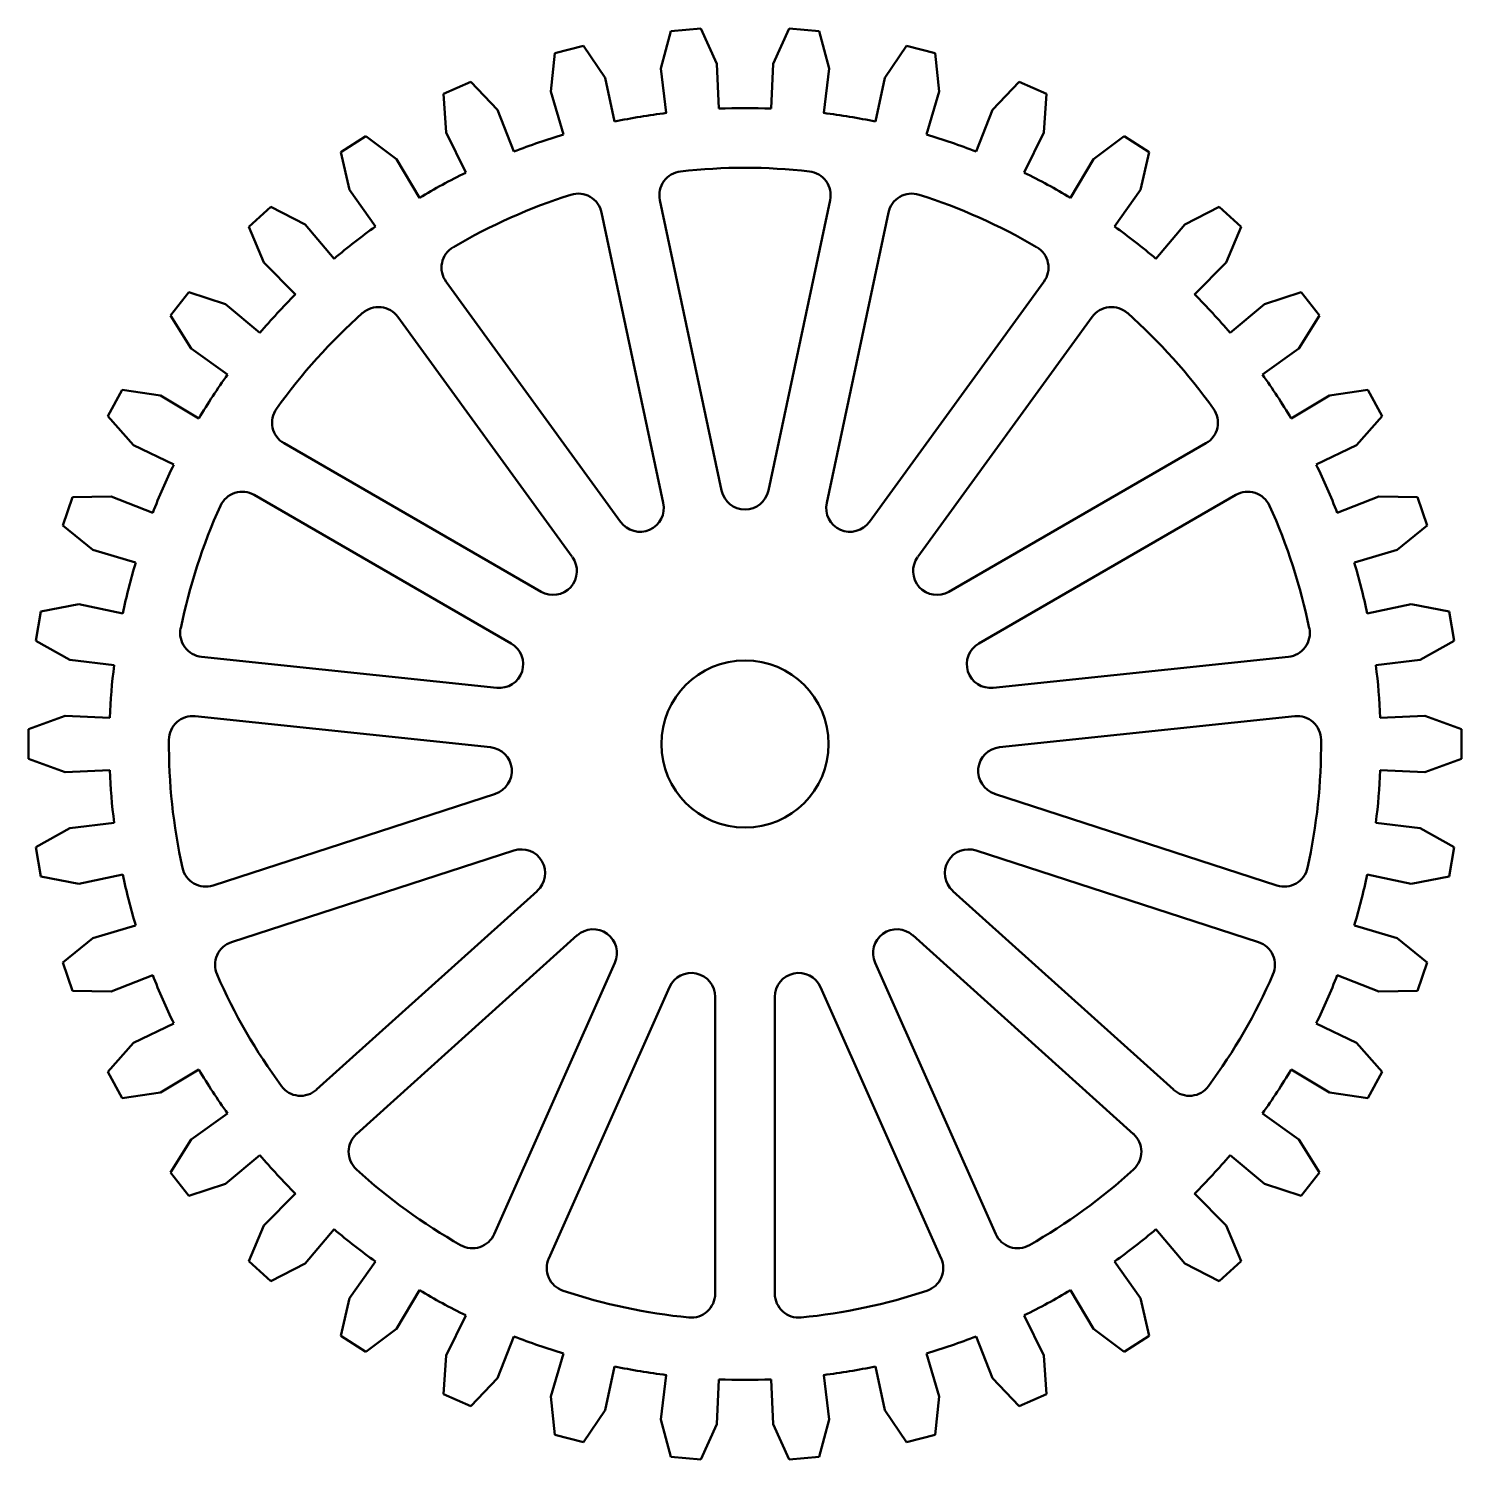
# Model space of a CAD drawing. Header units: millimetres. Extents: x 237 to 357, y 150 to 270.
import ezdxf

# ---------------------------------------------------------------- set-up
doc = ezdxf.new("R2010")
doc.units = ezdxf.units.MM
doc.layers.add('Visible (ISO)', color=7, linetype='Continuous', lineweight=50)

msp = doc.modelspace()

# ---------------------------------------------------------------- linework, layer by layer
at = {"layer": 'Visible (ISO)'}
for p, q in [((289.95, 266.56), (290.8, 269.69)), ((290.8, 269.69), (293.29, 269.9)), ((293.29, 269.9), (294.64, 266.95)), ((299.36, 266.95), (300.71, 269.9)), ((300.71, 269.9), (303.2, 269.69)), ((303.2, 269.69), (304.05, 266.56)), ((280.74, 264.63), (281.06, 267.86)), ((281.06, 267.86), (283.48, 268.47)), ((283.48, 268.47), (285.3, 265.79)), ((308.7, 265.79), (310.52, 268.47)), ((310.52, 268.47), (312.94, 267.86)), ((312.94, 267.86), (313.26, 264.63)), ((290.41, 262.84), (289.95, 266.56)), ((294.64, 266.95), (294.8, 263.2)), ((299.2, 263.2), (299.36, 266.95)), ((304.05, 266.56), (303.59, 262.84)), ((271.76, 264.45), (274.04, 265.45)), ((274.04, 265.45), (276.28, 263.1)), ((285.3, 265.79), (286.07, 262.12)), ((307.93, 262.12), (308.7, 265.79)), ((317.72, 263.1), (319.96, 265.45)), ((319.96, 265.45), (322.24, 264.45)), ((271.97, 261.21), (271.76, 264.45)), ((281.81, 261.04), (280.74, 264.63)), ((313.26, 264.63), (312.19, 261.04)), ((322.24, 264.45), (322.03, 261.21)), ((276.28, 263.1), (277.64, 259.61)), ((316.36, 259.61), (317.72, 263.1)), ((263.14, 259.55), (265.23, 260.91)), ((265.23, 260.91), (267.82, 258.97)), ((273.61, 257.84), (271.97, 261.21)), ((322.03, 261.21), (320.39, 257.84)), ((326.18, 258.97), (328.77, 260.91)), ((328.77, 260.91), (330.86, 259.55)), ((263.88, 256.39), (263.14, 259.55)), ((330.86, 259.55), (330.12, 256.39)), ((267.82, 258.97), (269.74, 255.74)), ((324.26, 255.74), (326.18, 258.97)), ((266.06, 253.34), (263.88, 256.39)), ((330.12, 256.39), (327.94, 253.34)), ((255.45, 253.3), (257.28, 254.99)), ((257.28, 254.99), (260.16, 253.5)), ((284.98, 254.5), (290.15, 230.19)), ((295.04, 231.23), (289.88, 255.54)), ((304.12, 255.54), (298.96, 231.23)), ((303.85, 230.19), (309.02, 254.5)), ((333.84, 253.5), (336.72, 254.99)), ((336.72, 254.99), (338.55, 253.3)), ((256.7, 250.31), (255.45, 253.3)), ((260.16, 253.5), (262.58, 250.63)), ((331.42, 250.63), (333.84, 253.5)), ((338.55, 253.3), (337.3, 250.31)), ((259.35, 247.65), (256.7, 250.31)), ((337.3, 250.31), (334.65, 247.65)), ((286.58, 228.6), (271.97, 248.71)), ((322.03, 248.71), (307.42, 228.6)), ((248.89, 245.87), (250.42, 247.84)), ((250.42, 247.84), (253.5, 246.84)), ((340.5, 246.84), (343.58, 247.84)), ((343.58, 247.84), (345.11, 245.87)), ((253.5, 246.84), (256.37, 244.42)), ((337.63, 244.42), (340.5, 246.84)), ((250.61, 243.12), (248.89, 245.87)), ((267.92, 245.77), (282.53, 225.66)), ((311.47, 225.66), (326.08, 245.77)), ((345.11, 245.87), (343.39, 243.12)), ((253.66, 240.94), (250.61, 243.12)), ((343.39, 243.12), (340.34, 240.94)), ((243.64, 237.46), (244.82, 239.65)), ((244.82, 239.65), (248.03, 239.18)), ((248.03, 239.18), (251.26, 237.26)), ((342.74, 237.26), (345.97, 239.18)), ((345.97, 239.18), (349.18, 239.65)), ((349.18, 239.65), (350.36, 237.46)), ((245.79, 235.03), (243.64, 237.46)), ((350.36, 237.46), (348.21, 235.03)), ((249.16, 233.39), (245.79, 235.03)), ((279.92, 222.75), (258.39, 235.18)), ((335.61, 235.18), (314.08, 222.75)), ((348.21, 235.03), (344.84, 233.39)), ((239.85, 228.3), (240.66, 230.66)), ((240.66, 230.66), (243.9, 230.72)), ((243.9, 230.72), (247.39, 229.36)), ((255.89, 230.85), (277.42, 218.42)), ((316.58, 218.42), (338.11, 230.85)), ((346.61, 229.36), (350.1, 230.72)), ((350.1, 230.72), (353.34, 230.66)), ((353.34, 230.66), (354.15, 228.3)), ((242.37, 226.26), (239.85, 228.3)), ((354.15, 228.3), (351.63, 226.26)), ((245.96, 225.19), (242.37, 226.26)), ((351.63, 226.26), (348.04, 225.19)), ((237.61, 218.65), (238.02, 221.1)), ((238.02, 221.1), (241.21, 221.7)), ((241.21, 221.7), (244.88, 220.93)), ((349.12, 220.93), (352.79, 221.7)), ((352.79, 221.7), (355.98, 221.1)), ((355.98, 221.1), (356.39, 218.65)), ((240.44, 217.05), (237.61, 218.65)), ((356.39, 218.65), (353.56, 217.05)), ((276.21, 214.7), (251.48, 217.3)), ((342.52, 217.3), (317.79, 214.7)), ((244.16, 216.59), (240.44, 217.05)), ((353.56, 217.05), (349.84, 216.59)), ((237, 211.25), (240.05, 212.36)), ((237, 208.75), (237, 211.25)), ((240.05, 212.36), (243.8, 212.2)), ((250.96, 212.33), (275.68, 209.73)), ((318.32, 209.73), (343.04, 212.33)), ((350.2, 212.2), (353.95, 212.36)), ((353.95, 212.36), (357, 211.25)), ((357, 211.25), (357, 208.75)), ((240.05, 207.65), (237, 208.75)), ((243.8, 207.8), (240.05, 207.65)), ((353.95, 207.65), (350.2, 207.8)), ((357, 208.75), (353.95, 207.65)), ((276.09, 205.84), (252.45, 198.15)), ((341.55, 198.15), (317.91, 205.84)), ((237.61, 201.35), (240.44, 202.95)), ((240.44, 202.95), (244.16, 203.41)), ((349.84, 203.41), (353.56, 202.95)), ((353.56, 202.95), (356.39, 201.35)), ((238.02, 198.9), (237.61, 201.35)), ((253.99, 193.4), (277.64, 201.08)), ((316.36, 201.08), (340.01, 193.4)), ((356.39, 201.35), (355.98, 198.9)), ((241.21, 198.3), (238.02, 198.9)), ((244.88, 199.07), (241.21, 198.3)), ((352.79, 198.3), (349.12, 199.07)), ((355.98, 198.9), (352.79, 198.3)), ((279.59, 197.69), (261.12, 181.06)), ((332.88, 181.06), (314.41, 197.69)), ((242.37, 193.74), (245.96, 194.81)), ((348.04, 194.81), (351.63, 193.74)), ((239.85, 191.7), (242.37, 193.74)), ((264.47, 177.34), (282.94, 193.98)), ((311.06, 193.98), (329.53, 177.34)), ((351.63, 193.74), (354.15, 191.7)), ((240.66, 189.34), (239.85, 191.7)), ((286.11, 191.68), (275.99, 168.97)), ((318.01, 168.97), (307.89, 191.68)), ((354.15, 191.7), (353.34, 189.34)), ((247.39, 190.64), (243.9, 189.28)), ((280.56, 166.93), (290.67, 189.64)), ((303.33, 189.64), (313.44, 166.93)), ((350.1, 189.28), (346.61, 190.64)), ((243.9, 189.28), (240.66, 189.34)), ((294.5, 188.83), (294.5, 163.97)), ((299.5, 163.97), (299.5, 188.83)), ((353.34, 189.34), (350.1, 189.28)), ((245.79, 184.97), (249.16, 186.61)), ((344.84, 186.61), (348.21, 184.97)), ((243.64, 182.54), (245.79, 184.97)), ((348.21, 184.97), (350.36, 182.54)), ((244.82, 180.35), (243.64, 182.54)), ((251.26, 182.74), (248.03, 180.82)), ((345.97, 180.82), (342.74, 182.74)), ((350.36, 182.54), (349.18, 180.35)), ((248.03, 180.82), (244.82, 180.35)), ((349.18, 180.35), (345.97, 180.82)), ((250.61, 176.88), (253.66, 179.06)), ((340.34, 179.06), (343.39, 176.88)), ((248.89, 174.13), (250.61, 176.88)), ((343.39, 176.88), (345.11, 174.13)), ((256.37, 175.58), (253.5, 173.16)), ((340.5, 173.16), (337.63, 175.58)), ((250.42, 172.16), (248.89, 174.13)), ((345.11, 174.13), (343.58, 172.16)), ((253.5, 173.16), (250.42, 172.16)), ((343.58, 172.16), (340.5, 173.16)), ((256.7, 169.69), (259.35, 172.35)), ((334.65, 172.35), (337.3, 169.69)), ((255.45, 166.7), (256.7, 169.69)), ((262.58, 169.37), (260.16, 166.5)), ((333.84, 166.5), (331.42, 169.37)), ((337.3, 169.69), (338.55, 166.7)), ((257.28, 165.01), (255.45, 166.7)), ((260.16, 166.5), (257.28, 165.01)), ((263.88, 163.61), (266.06, 166.66)), ((327.94, 166.66), (330.12, 163.61)), ((336.72, 165.01), (333.84, 166.5)), ((338.55, 166.7), (336.72, 165.01)), ((263.14, 160.45), (263.88, 163.61)), ((269.74, 164.26), (267.82, 161.03)), ((326.18, 161.03), (324.26, 164.26)), ((330.12, 163.61), (330.86, 160.45)), ((271.97, 158.79), (273.61, 162.16)), ((320.39, 162.16), (322.03, 158.79)), ((267.82, 161.03), (265.23, 159.09)), ((328.77, 159.09), (326.18, 161.03)), ((265.23, 159.09), (263.14, 160.45)), ((277.64, 160.39), (276.28, 156.9)), ((317.72, 156.9), (316.36, 160.39)), ((330.86, 160.45), (328.77, 159.09)), ((271.76, 155.55), (271.97, 158.79)), ((280.74, 155.37), (281.81, 158.96)), ((312.19, 158.96), (313.26, 155.37)), ((322.03, 158.79), (322.24, 155.55)), ((286.07, 157.88), (285.3, 154.21)), ((308.7, 154.21), (307.93, 157.88)), ((276.28, 156.9), (274.04, 154.55)), ((289.95, 153.44), (290.41, 157.16)), ((294.8, 156.8), (294.64, 153.05)), ((299.36, 153.05), (299.2, 156.8)), ((303.59, 157.16), (304.05, 153.44)), ((319.96, 154.55), (317.72, 156.9)), ((274.04, 154.55), (271.76, 155.55)), ((281.06, 152.14), (280.74, 155.37)), ((313.26, 155.37), (312.94, 152.14)), ((322.24, 155.55), (319.96, 154.55)), ((285.3, 154.21), (283.48, 151.53)), ((310.52, 151.53), (308.7, 154.21)), ((290.8, 150.31), (289.95, 153.44)), ((294.64, 153.05), (293.29, 150.1)), ((300.71, 150.1), (299.36, 153.05)), ((304.05, 153.44), (303.2, 150.31)), ((283.48, 151.53), (281.06, 152.14)), ((312.94, 152.14), (310.52, 151.53)), ((293.29, 150.1), (290.8, 150.31)), ((303.2, 150.31), (300.71, 150.1))]:
    msp.add_line(p, q, dxfattribs=at)
msp.add_circle((297, 210), 7, dxfattribs=at)
for centre, radius, start, end in [((297, 210), 53.25, 97.1047, 101.8426), ((297, 210), 53.25, 87.6311, 92.3689), ((297, 210), 53.25, 78.1574, 82.8953), ((297, 210), 53.25, 106.5784, 111.3163), ((297, 210), 53.25, 68.6837, 73.4216), ((297, 210), 48.25, 83.5836, 96.4164), ((297, 210), 53.25, 116.0521, 120.79), ((291.83, 255.96), 2, 96.4164, 192), ((302.17, 255.96), 2, 348, 83.5836), ((297, 210), 53.25, 59.21, 63.9479), ((297, 210), 48.25, 107.5836, 120.4164), ((283.03, 254.09), 2, 12, 107.5836), ((310.97, 254.09), 2, 72.4164, 168), ((297, 210), 48.25, 59.5836, 72.4164), ((297, 210), 53.25, 125.5258, 130.2637), ((297, 210), 53.25, 49.7363, 54.4742), ((273.58, 249.88), 2, 120.4164, 216), ((320.42, 249.88), 2, 324, 59.5836), ((297, 210), 53.25, 134.9995, 139.7374), ((297, 210), 53.25, 40.2626, 45.0005), ((297, 210), 48.25, 131.5836, 144.4164), ((266.3, 244.59), 2, 36, 131.5836), ((327.7, 244.59), 2, 48.4164, 144), ((297, 210), 48.25, 35.5836, 48.4164), ((297, 210), 53.25, 144.4732, 149.2111), ((297, 210), 53.25, 30.7889, 35.5268), ((259.39, 236.91), 2, 144.4164, 240), ((334.61, 236.91), 2, 300, 35.5836), ((297, 210), 53.25, 153.9468, 158.6847), ((297, 210), 53.25, 21.3153, 26.0532), ((254.89, 229.12), 2, 60, 155.5836), ((297, 231.64), 2, 192, 348), ((339.11, 229.12), 2, 24.4164, 120), ((297, 210), 48.25, 155.5836, 168.4164), ((288.2, 229.77), 2, 216, 12), ((305.8, 229.77), 2, 168, 324), ((297, 210), 48.25, 11.5836, 24.4164), ((280.92, 224.48), 2, 240, 36), ((313.08, 224.48), 2, 144, 300), ((297, 210), 53.25, 163.4205, 168.1584), ((297, 210), 53.25, 11.8416, 16.5795), ((251.69, 219.29), 2, 168.4164, 264), ((342.31, 219.29), 2, 276, 11.5836), ((276.42, 216.69), 2, 264, 60), ((317.58, 216.69), 2, 120, 276), ((297, 210), 53.25, 172.8942, 177.6321), ((297, 210), 53.25, 2.3679, 7.1058), ((250.75, 210.34), 2, 84, 179.5836), ((343.25, 210.34), 2, 0.4164, 96), ((297, 210), 48.25, 179.5836, 192.4164), ((297, 210), 48.25, 347.5836, 0.4164), ((275.47, 207.74), 2, 288, 84), ((318.53, 207.74), 2, 96, 252), ((297, 210), 53.25, 182.3679, 187.1058), ((297, 210), 53.25, 352.8942, 357.6321), ((278.26, 199.18), 2, 312, 108), ((315.74, 199.18), 2, 72, 228), ((251.83, 200.06), 2, 192.4164, 288), ((342.17, 200.06), 2, 252, 347.5836), ((297, 210), 53.25, 191.8416, 196.5795), ((297, 210), 53.25, 343.4205, 348.1584), ((284.28, 192.49), 2, 336, 132), ((309.72, 192.49), 2, 48, 204), ((254.61, 191.5), 2, 108, 203.5836), ((339.39, 191.5), 2, 336.4164, 72), ((292.5, 188.83), 2, 0, 156), ((301.5, 188.83), 2, 24, 180), ((297, 210), 53.25, 201.3153, 206.0532), ((297, 210), 48.25, 203.5836, 216.4164), ((297, 210), 48.25, 323.5836, 336.4164), ((297, 210), 53.25, 333.9468, 338.6847), ((297, 210), 53.25, 210.7889, 215.5268), ((297, 210), 53.25, 324.4732, 329.2111), ((259.78, 182.54), 2, 216.4164, 312), ((334.22, 182.54), 2, 228, 323.5836), ((265.8, 175.86), 2, 132, 227.5836), ((328.2, 175.86), 2, 312.4164, 48), ((297, 210), 53.25, 220.2626, 225.0005), ((297, 210), 53.25, 314.9995, 319.7374), ((297, 210), 48.25, 227.5836, 240.4164), ((297, 210), 48.25, 299.5836, 312.4164), ((297, 210), 53.25, 229.7363, 234.4742), ((297, 210), 53.25, 305.5258, 310.2637), ((274.17, 169.78), 2, 240.4164, 336), ((319.83, 169.78), 2, 204, 299.5836), ((282.39, 166.12), 2, 156, 251.5836), ((311.61, 166.12), 2, 288.4164, 24), ((297, 210), 53.25, 239.21, 243.9479), ((297, 210), 48.25, 251.5836, 264.4164), ((292.5, 163.97), 2, 264.4164, 0), ((301.5, 163.97), 2, 180, 275.5836), ((297, 210), 48.25, 275.5836, 288.4164), ((297, 210), 53.25, 296.0521, 300.79), ((297, 210), 53.25, 248.6837, 253.4216), ((297, 210), 53.25, 286.5784, 291.3163), ((297, 210), 53.25, 258.1574, 262.8953), ((297, 210), 53.25, 277.1047, 281.8426), ((297, 210), 53.25, 267.6311, 272.3689)]:
    msp.add_arc(centre, radius, start, end, dxfattribs=at)

doc.saveas('drawing.dxf')
